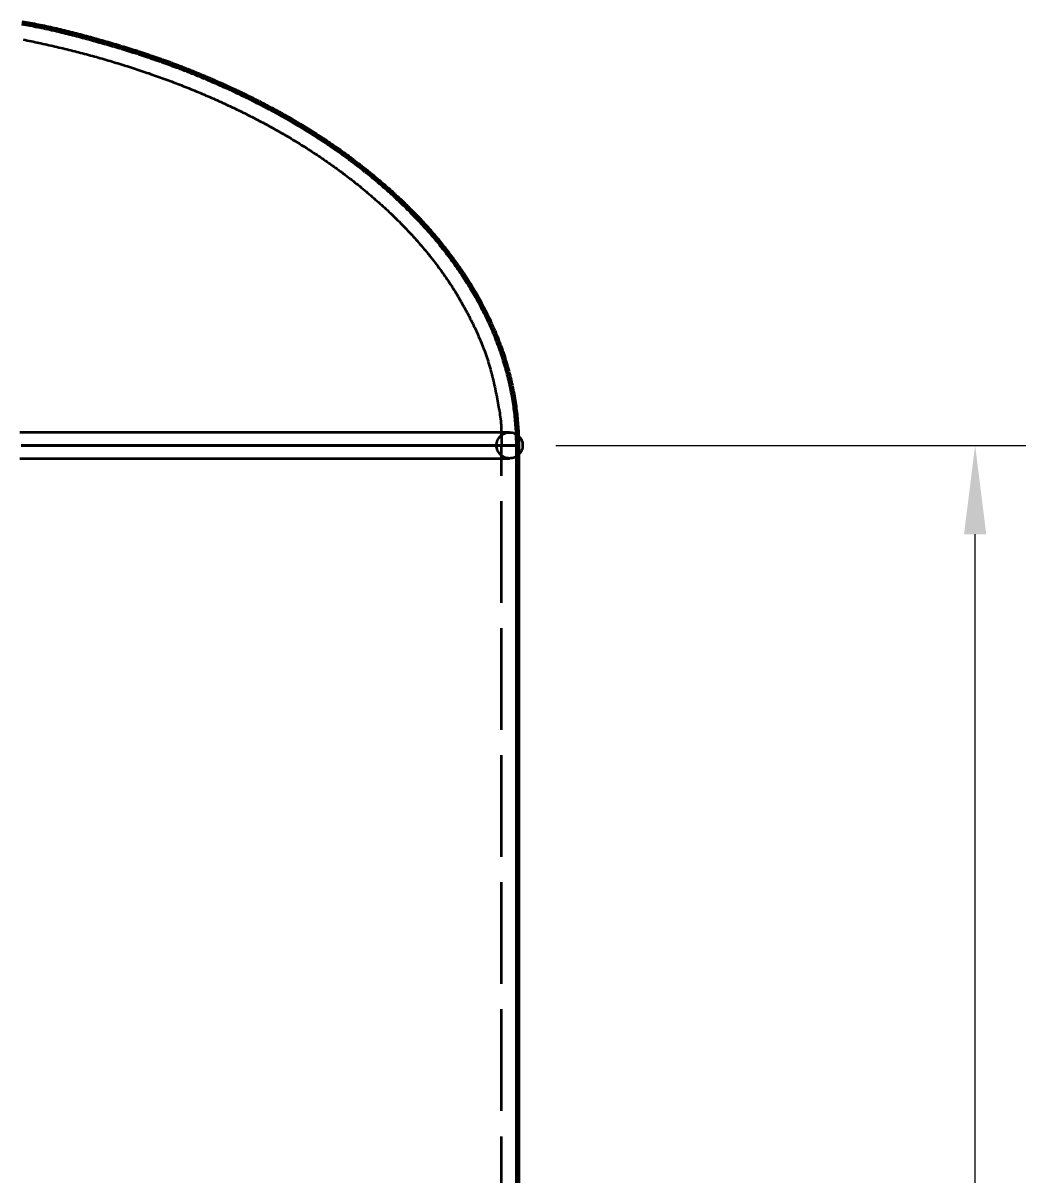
# Model space of a CAD drawing. Header units: millimetres. Extents: x 0 to 594, y 0 to 420.
# Drawn here: x 130.61 to 170.08, y 253.45 to 298.79 of the extents above; entities that cross this region are included whole.
import ezdxf

# ---------------------------------------------------------------- set-up
doc = ezdxf.new("R2010")
doc.units = ezdxf.units.MM
doc.linetypes.add('IRAM-E-TRAZOS', pattern=[5, 4, -1])
for name, color, linetype, lineweight in [('01-VISIBLE', 7, 'CONTINUOUS', 70), ('02-OCULTA', 4, 'IRAM-E-TRAZOS', 35), ('04-COTA', 3, 'CONTINUOUS', 18)]:
    doc.layers.add(name, color=color, linetype=linetype, lineweight=lineweight)
doc.styles.add('ISO3098', font='isocpeur.ttf')
doc.dimstyles.new('FLAMA-IRAM', dxfattribs={"dimtxt": 3.5, "dimasz": 3.5, "dimexe": 2, "dimexo": 1.5, "dimgap": 1, "dimtad": 1, "dimdec": 1, "dimtxsty": 'ISO3098', "dimblk": 'IRAM_FLECHA', "dimblk1": 'IRAM_FLECHA', "dimblk2": 'IRAM_FLECHA', "dimcen": 2.5, "dimclrd": 3, "dimclre": 3, "dimclrt": 3, "dimazin": 3, "dimtfac": 1, "dimtmove": 0, "dimatfit": 3, "dimlwd": 18, "dimlwe": 18})

# ---------------------------------------------------------------- blocks, each defined once
blk = doc.blocks.new('IRAM_FLECHA')
blk.add_solid([(0, 0), (-1, 0.125), (-1, -0.125)])

msp = doc.modelspace()

# ---------------------------------------------------------------- linework, layer by layer
at = {"layer": '01-VISIBLE'}
msp.add_line((150.075, 200.97), (150.075, 282.17), dxfattribs=at)
msp.add_lwpolyline([(150.075, 282.17), (150.075, 282.251), (150.074, 282.332), (150.072, 282.413), (150.07, 282.493), (150.068, 282.574), (150.064, 282.655), (150.06, 282.736), (150.056, 282.816), (150.051, 282.897), (150.045, 282.978), (150.039, 283.058), (150.032, 283.139), (150.025, 283.219), (150.017, 283.3), (150.008, 283.38), (149.999, 283.461), (149.989, 283.541), (149.979, 283.621), (149.968, 283.701), (149.956, 283.781), (149.944, 283.861), (149.931, 283.941), (149.918, 284.021), (149.904, 284.1), (149.89, 284.18), (149.875, 284.259), (149.859, 284.339), (149.843, 284.418), (149.826, 284.497), (149.809, 284.576), (149.791, 284.655), (149.773, 284.734), (149.754, 284.812), (149.735, 284.891), (149.715, 284.969), (149.694, 285.047), (149.673, 285.125), (149.652, 285.203), (149.629, 285.281), (149.607, 285.359), (149.584, 285.436), (149.56, 285.513), (149.536, 285.59), (149.511, 285.667), (149.485, 285.744), (149.46, 285.821), (149.433, 285.897), (149.406, 285.973), (149.379, 286.049), (149.351, 286.125), (149.323, 286.201), (149.294, 286.277), (149.265, 286.352), (149.235, 286.427), (149.204, 286.502), (149.174, 286.577), (149.142, 286.651), (149.11, 286.726), (149.078, 286.8), (149.046, 286.874), (149.012, 286.947), (148.979, 287.021), (148.945, 287.094), (148.91, 287.167), (148.875, 287.24), (148.84, 287.313), (148.804, 287.385), (148.767, 287.458), (148.731, 287.53), (148.693, 287.601), (148.656, 287.673), (148.618, 287.744), (148.579, 287.815), (148.54, 287.886), (148.501, 287.957), (148.461, 288.027), (148.421, 288.097), (148.381, 288.167), (148.34, 288.237), (148.298, 288.307), (148.257, 288.376), (148.214, 288.445), (148.172, 288.514), (148.129, 288.582), (148.086, 288.65), (148.042, 288.718), (147.998, 288.786), (147.954, 288.854), (147.909, 288.921), (147.864, 288.988), (147.818, 289.055), (147.772, 289.122), (147.726, 289.188), (147.68, 289.254), (147.633, 289.32), (147.586, 289.386), (147.538, 289.451), (147.49, 289.516), (147.442, 289.581), (147.393, 289.645), (147.344, 289.71), (147.295, 289.774), (147.245, 289.838), (147.196, 289.901), (147.145, 289.965), (147.095, 290.028), (147.044, 290.091), (146.993, 290.153), (146.941, 290.216), (146.89, 290.278), (146.838, 290.34), (146.785, 290.401), (146.733, 290.463), (146.68, 290.524), (146.627, 290.585), (146.573, 290.645), (146.519, 290.706), (146.465, 290.766), (146.411, 290.826), (146.356, 290.886), (146.301, 290.945), (146.246, 291.004), (146.191, 291.063), (146.135, 291.122), (146.079, 291.18), (146.023, 291.238), (145.967, 291.296), (145.91, 291.354), (145.853, 291.411), (145.796, 291.468), (145.739, 291.525), (145.681, 291.582), (145.623, 291.638), (145.565, 291.694), (145.506, 291.75), (145.448, 291.806), (145.389, 291.861), (145.33, 291.917), (145.271, 291.972), (145.211, 292.026), (145.151, 292.081), (145.091, 292.135), (145.031, 292.189), (144.971, 292.243), (144.91, 292.296), (144.849, 292.35), (144.788, 292.403), (144.727, 292.455), (144.666, 292.508), (144.604, 292.56), (144.542, 292.612), (144.48, 292.664), (144.418, 292.716), (144.356, 292.767), (144.293, 292.818), (144.23, 292.869), (144.167, 292.92), (144.104, 292.97), (144.04, 293.02), (143.977, 293.07), (143.913, 293.12), (143.849, 293.17), (143.785, 293.219), (143.721, 293.268), (143.656, 293.317), (143.592, 293.365), (143.527, 293.414), (143.462, 293.462), (143.397, 293.51), (143.332, 293.557), (143.266, 293.605), (143.2, 293.652), (143.135, 293.699), (143.069, 293.746), (143.003, 293.792), (142.936, 293.838), (142.87, 293.885), (142.803, 293.93), (142.737, 293.976), (142.67, 294.021), (142.603, 294.067), (142.535, 294.112), (142.468, 294.156), (142.401, 294.201), (142.333, 294.245), (142.265, 294.289), (142.197, 294.333), (142.129, 294.377), (142.061, 294.42), (141.993, 294.463), (141.924, 294.506), (141.856, 294.549), (141.787, 294.592), (141.718, 294.634), (141.649, 294.676), (141.58, 294.718), (141.511, 294.76), (141.441, 294.801), (141.372, 294.843), (141.302, 294.884), (141.232, 294.925), (141.163, 294.965), (141.093, 295.006), (141.022, 295.046), (140.952, 295.086), (140.882, 295.126), (140.811, 295.166), (140.741, 295.205), (140.67, 295.244), (140.599, 295.283), (140.528, 295.322), (140.457, 295.361), (140.386, 295.399), (140.315, 295.437), (140.244, 295.475), (140.172, 295.513), (140.1, 295.551), (140.029, 295.588), (139.957, 295.625), (139.885, 295.662), (139.813, 295.699), (139.741, 295.735), (139.669, 295.772), (139.596, 295.808), (139.524, 295.844), (139.451, 295.88), (139.379, 295.915), (139.306, 295.951), (139.233, 295.986), (139.16, 296.021), (139.087, 296.055), (139.014, 296.09), (138.941, 296.124), (138.868, 296.159), (138.795, 296.193), (138.721, 296.226), (138.648, 296.26), (138.574, 296.293), (138.5, 296.327), (138.427, 296.36), (138.353, 296.393), (138.279, 296.425), (138.205, 296.458), (138.131, 296.49), (138.056, 296.522), (137.982, 296.554), (137.908, 296.586), (137.833, 296.618), (137.759, 296.649), (137.684, 296.68), (137.61, 296.711), (137.535, 296.742), (137.46, 296.773), (137.385, 296.803), (137.31, 296.834), (137.235, 296.864), (137.16, 296.894), (137.085, 296.924), (137.01, 296.953), (136.935, 296.983), (136.859, 297.012), (136.784, 297.041), (136.708, 297.07), (136.633, 297.098), (136.557, 297.127), (136.481, 297.155), (136.405, 297.183), (136.329, 297.211), (136.253, 297.239), (136.177, 297.266), (136.101, 297.294), (136.025, 297.321), (135.949, 297.348), (135.873, 297.374), (135.796, 297.401), (135.72, 297.427), (135.643, 297.453), (135.567, 297.479), (135.49, 297.505), (135.414, 297.531), (135.337, 297.556), (135.26, 297.581), (135.183, 297.606), (135.106, 297.631), (135.029, 297.656), (134.952, 297.68), (134.875, 297.705), (134.798, 297.729), (134.721, 297.753), (134.643, 297.776), (134.566, 297.8), (134.489, 297.824), (134.411, 297.847), (134.334, 297.87), (134.256, 297.893), (134.179, 297.916), (134.101, 297.939), (134.024, 297.962), (133.946, 297.984), (133.868, 298.007), (133.791, 298.029), (133.713, 298.051), (133.635, 298.073), (133.557, 298.095), (133.479, 298.117), (133.401, 298.138), (133.323, 298.16), (133.246, 298.181), (133.168, 298.203), (133.09, 298.224), (133.012, 298.245), (132.933, 298.266), (132.855, 298.287), (132.777, 298.308), (132.699, 298.328), (132.621, 298.349), (132.542, 298.369), (132.464, 298.389), (132.386, 298.409), (132.307, 298.428), (132.229, 298.448), (132.15, 298.467), (132.072, 298.486), (131.993, 298.504), (131.914, 298.522), (131.835, 298.541), (131.757, 298.558), (131.678, 298.576), (131.599, 298.593), (131.52, 298.61), (131.44, 298.627), (131.361, 298.643), (131.282, 298.66), (131.203, 298.676), (131.124, 298.691), (131.044, 298.707), (130.965, 298.722), (130.885, 298.737), (130.806, 298.752), (130.726, 298.766), (130.647, 298.78), (130.567, 298.795)], dxfattribs=at)
at = {"layer": '02-OCULTA'}
msp.add_line((149.435, 200.97), (149.435, 282.17), dxfattribs=at)
for points in [[(130.608, 298.142), (130.687, 298.127), (130.765, 298.111), (130.844, 298.095), (130.923, 298.079), (131.001, 298.063), (131.08, 298.046), (131.158, 298.03), (131.236, 298.013), (131.315, 297.996), (131.393, 297.979), (131.471, 297.962), (131.55, 297.945), (131.628, 297.927), (131.706, 297.909), (131.784, 297.892), (131.862, 297.874), (131.94, 297.855), (132.019, 297.837), (132.097, 297.819), (132.175, 297.8), (132.252, 297.781), (132.33, 297.762), (132.408, 297.743), (132.486, 297.724), (132.564, 297.704), (132.642, 297.685), (132.719, 297.665), (132.797, 297.645), (132.874, 297.625), (132.952, 297.605), (133.03, 297.584), (133.107, 297.564), (133.184, 297.543), (133.262, 297.522), (133.339, 297.501), (133.417, 297.479), (133.494, 297.458), (133.571, 297.436), (133.648, 297.415), (133.725, 297.393), (133.802, 297.371), (133.879, 297.348), (133.956, 297.326), (134.033, 297.303), (134.11, 297.28), (134.187, 297.257), (134.264, 297.234), (134.34, 297.211), (134.417, 297.188), (134.494, 297.164), (134.57, 297.14), (134.647, 297.116), (134.723, 297.092), (134.799, 297.068), (134.876, 297.043), (134.952, 297.018), (135.028, 296.994), (135.104, 296.969), (135.181, 296.943), (135.257, 296.918), (135.333, 296.892), (135.409, 296.867), (135.484, 296.841), (135.56, 296.815), (135.636, 296.788), (135.712, 296.762), (135.787, 296.735), (135.863, 296.709), (135.938, 296.682), (136.014, 296.654), (136.089, 296.627), (136.164, 296.6), (136.24, 296.572), (136.315, 296.544), (136.39, 296.516), (136.465, 296.488), (136.54, 296.459), (136.615, 296.431), (136.69, 296.402), (136.764, 296.373), (136.839, 296.344), (136.914, 296.315), (136.988, 296.285), (137.063, 296.255), (137.137, 296.226), (137.211, 296.195), (137.286, 296.165), (137.36, 296.135), (137.434, 296.104), (137.508, 296.073), (137.582, 296.042), (137.656, 296.011), (137.73, 295.98), (137.803, 295.948), (137.877, 295.916), (137.95, 295.885), (138.024, 295.852), (138.097, 295.82), (138.171, 295.788), (138.244, 295.755), (138.317, 295.722), (138.39, 295.689), (138.463, 295.656), (138.536, 295.622), (138.608, 295.588), (138.681, 295.555), (138.754, 295.521), (138.826, 295.486), (138.899, 295.452), (138.971, 295.417), (139.043, 295.382), (139.115, 295.347), (139.187, 295.312), (139.259, 295.277), (139.331, 295.241), (139.403, 295.205), (139.474, 295.169), (139.546, 295.133), (139.617, 295.096), (139.688, 295.06), (139.76, 295.023), (139.831, 294.986), (139.902, 294.949), (139.973, 294.911), (140.043, 294.874), (140.114, 294.836), (140.185, 294.798), (140.255, 294.759), (140.325, 294.721), (140.396, 294.682), (140.466, 294.643), (140.536, 294.604), (140.606, 294.565), (140.675, 294.525), (140.745, 294.486), (140.814, 294.446), (140.884, 294.405), (140.953, 294.365), (141.022, 294.324), (141.091, 294.284), (141.16, 294.243), (141.229, 294.201), (141.298, 294.16), (141.366, 294.118), (141.434, 294.076), (141.503, 294.034), (141.571, 293.992), (141.639, 293.949), (141.707, 293.907), (141.774, 293.864), (141.842, 293.821), (141.909, 293.777), (141.976, 293.734), (142.044, 293.69), (142.11, 293.646), (142.177, 293.601), (142.244, 293.557), (142.311, 293.512), (142.377, 293.467), (142.443, 293.422), (142.509, 293.376), (142.575, 293.331), (142.641, 293.285), (142.706, 293.239), (142.772, 293.193), (142.837, 293.146), (142.902, 293.099), (142.967, 293.052), (143.032, 293.005), (143.096, 292.957), (143.161, 292.91), (143.225, 292.862), (143.289, 292.814), (143.353, 292.765), (143.417, 292.716), (143.48, 292.668), (143.544, 292.618), (143.607, 292.569), (143.67, 292.52), (143.733, 292.47), (143.795, 292.42), (143.858, 292.369), (143.92, 292.319), (143.982, 292.268), (144.044, 292.217), (144.106, 292.166), (144.167, 292.114), (144.228, 292.062), (144.289, 292.01), (144.35, 291.958), (144.411, 291.906), (144.471, 291.853), (144.531, 291.8), (144.591, 291.747), (144.651, 291.693), (144.71, 291.64), (144.77, 291.586), (144.829, 291.532), (144.888, 291.477), (144.946, 291.422), (145.005, 291.367), (145.063, 291.312), (145.121, 291.257), (145.178, 291.201), (145.236, 291.145), (145.293, 291.089), (145.35, 291.032), (145.407, 290.976), (145.463, 290.919), (145.519, 290.862), (145.575, 290.804), (145.631, 290.746), (145.686, 290.688), (145.741, 290.63), (145.796, 290.572), (145.851, 290.513), (145.905, 290.454), (145.959, 290.395), (146.013, 290.335), (146.066, 290.275), (146.119, 290.215), (146.172, 290.155), (146.225, 290.095), (146.277, 290.034), (146.329, 289.973), (146.381, 289.912), (146.432, 289.85), (146.483, 289.788), (146.534, 289.726), (146.584, 289.664), (146.635, 289.601), (146.684, 289.539), (146.734, 289.476), (146.783, 289.412), (146.832, 289.349), (146.881, 289.285), (146.929, 289.221), (146.977, 289.157), (147.024, 289.092), (147.071, 289.027), (147.118, 288.962), (147.165, 288.897), (147.211, 288.831), (147.256, 288.765), (147.302, 288.699), (147.347, 288.633), (147.391, 288.566), (147.436, 288.499), (147.479, 288.432), (147.523, 288.365), (147.566, 288.297), (147.608, 288.229), (147.651, 288.161), (147.692, 288.093), (147.734, 288.024), (147.775, 287.955), (147.815, 287.886), (147.855, 287.816), (147.895, 287.747), (147.934, 287.677), (147.973, 287.607), (148.011, 287.536), (148.049, 287.466), (148.087, 287.395), (148.124, 287.324), (148.161, 287.253), (148.197, 287.181), (148.233, 287.11), (148.269, 287.038), (148.304, 286.966), (148.339, 286.893), (148.373, 286.821), (148.407, 286.748), (148.441, 286.675), (148.474, 286.602), (148.506, 286.529), (148.538, 286.456), (148.57, 286.382), (148.601, 286.308), (148.632, 286.234), (148.662, 286.16), (148.692, 286.085), (148.721, 286.011), (148.749, 285.936), (148.777, 285.861), (148.804, 285.785), (148.831, 285.709), (148.857, 285.634), (148.882, 285.557), (148.906, 285.481), (148.93, 285.405), (148.953, 285.328), (148.976, 285.251), (148.998, 285.174), (149.019, 285.096), (149.039, 285.019), (149.059, 284.941), (149.079, 284.864), (149.098, 284.786), (149.116, 284.708), (149.134, 284.629), (149.152, 284.551), (149.169, 284.473), (149.186, 284.395), (149.202, 284.316), (149.218, 284.238), (149.234, 284.159), (149.25, 284.08), (149.265, 284.002), (149.28, 283.923), (149.295, 283.844), (149.31, 283.765), (149.324, 283.686), (149.338, 283.607), (149.352, 283.529), (149.365, 283.449), (149.377, 283.37), (149.387, 283.291), (149.397, 283.211), (149.405, 283.131), (149.411, 283.051), (149.417, 282.971), (149.421, 282.891), (149.425, 282.811), (149.428, 282.731), (149.43, 282.651), (149.432, 282.571), (149.433, 282.491), (149.434, 282.41), (149.435, 282.33), (149.435, 282.25), (149.435, 282.17)], [(149.755, 282.682), (149.618, 282.682), (149.482, 282.682), (149.345, 282.682), (149.208, 282.682), (149.072, 282.682), (148.935, 282.682), (148.798, 282.682), (148.662, 282.682), (148.525, 282.682), (148.389, 282.682), (148.252, 282.682), (148.115, 282.682), (147.979, 282.682), (147.842, 282.682), (147.705, 282.682), (147.569, 282.682), (147.432, 282.682), (147.295, 282.682), (147.159, 282.682), (147.022, 282.682), (146.885, 282.682), (146.749, 282.682), (146.612, 282.682), (146.475, 282.682), (146.339, 282.682), (146.202, 282.682), (146.065, 282.682), (145.929, 282.682), (145.792, 282.682), (145.656, 282.682), (145.519, 282.682), (145.382, 282.682), (145.246, 282.682), (145.109, 282.682), (144.972, 282.682), (144.836, 282.682), (144.699, 282.682), (144.562, 282.682), (144.426, 282.682), (144.289, 282.682), (144.152, 282.682), (144.016, 282.682), (143.879, 282.682), (143.742, 282.682), (143.606, 282.682), (143.469, 282.682), (143.332, 282.682), (143.196, 282.682), (143.059, 282.682), (142.923, 282.682), (142.786, 282.682), (142.649, 282.682), (142.513, 282.682), (142.376, 282.682), (142.239, 282.682), (142.103, 282.682), (141.966, 282.682), (141.829, 282.682), (141.693, 282.682), (141.556, 282.682), (141.419, 282.682), (141.283, 282.682), (141.146, 282.682), (141.009, 282.682), (140.873, 282.682), (140.736, 282.682), (140.599, 282.682), (140.463, 282.682), (140.326, 282.682), (140.19, 282.682), (140.053, 282.682), (139.916, 282.682), (139.78, 282.682), (139.643, 282.682), (139.506, 282.682), (139.37, 282.682), (139.233, 282.682), (139.096, 282.682), (138.96, 282.682), (138.823, 282.682), (138.686, 282.682), (138.55, 282.682), (138.413, 282.682), (138.276, 282.682), (138.14, 282.682), (138.003, 282.682), (137.866, 282.682), (137.73, 282.682), (137.593, 282.682), (137.457, 282.682), (137.32, 282.682), (137.183, 282.682), (137.047, 282.682), (136.91, 282.682), (136.773, 282.682), (136.637, 282.682), (136.5, 282.682), (136.363, 282.682), (136.227, 282.682), (136.09, 282.682), (135.953, 282.682), (135.817, 282.682), (135.68, 282.682), (135.543, 282.682), (135.407, 282.682), (135.27, 282.682), (135.133, 282.682), (134.997, 282.682), (134.86, 282.682), (134.724, 282.682), (134.587, 282.682), (134.45, 282.682), (134.314, 282.682), (134.177, 282.682), (134.04, 282.682), (133.904, 282.682), (133.767, 282.682), (133.63, 282.682), (133.494, 282.682), (133.357, 282.682), (133.22, 282.682), (133.084, 282.682), (132.947, 282.682), (132.81, 282.682), (132.674, 282.682), (132.537, 282.682), (132.4, 282.682), (132.264, 282.682), (132.127, 282.682), (131.99, 282.682), (131.854, 282.682), (131.717, 282.682), (131.581, 282.682), (131.444, 282.682), (131.307, 282.682), (131.171, 282.682), (131.034, 282.682), (130.897, 282.682), (130.761, 282.682), (130.624, 282.682), (130.487, 282.682)], [(149.755, 282.682), (149.619, 282.682), (149.482, 282.682), (149.345, 282.682), (149.209, 282.682), (149.072, 282.682), (148.935, 282.682), (148.799, 282.682), (148.662, 282.682), (148.525, 282.682), (148.389, 282.682), (148.252, 282.682), (148.115, 282.682), (147.979, 282.682), (147.842, 282.682), (147.706, 282.682), (147.569, 282.682), (147.432, 282.682), (147.296, 282.682), (147.159, 282.682), (147.022, 282.682), (146.886, 282.682), (146.749, 282.682), (146.612, 282.682), (146.476, 282.682), (146.339, 282.682), (146.202, 282.682), (146.066, 282.682), (145.929, 282.682), (145.792, 282.682), (145.656, 282.682), (145.519, 282.682), (145.382, 282.682), (145.246, 282.682), (145.109, 282.682), (144.973, 282.682), (144.836, 282.682), (144.699, 282.682), (144.563, 282.682), (144.426, 282.682), (144.289, 282.682), (144.153, 282.682), (144.016, 282.682), (143.879, 282.682), (143.743, 282.682), (143.606, 282.682), (143.469, 282.682), (143.333, 282.682), (143.196, 282.682), (143.059, 282.682), (142.923, 282.682), (142.786, 282.682), (142.649, 282.682), (142.513, 282.682), (142.376, 282.682), (142.24, 282.682), (142.103, 282.682), (141.966, 282.682), (141.83, 282.682), (141.693, 282.682), (141.556, 282.682), (141.42, 282.682), (141.283, 282.682), (141.146, 282.682), (141.01, 282.682), (140.873, 282.682), (140.736, 282.682), (140.6, 282.682), (140.463, 282.682), (140.326, 282.682), (140.19, 282.682), (140.053, 282.682), (139.916, 282.682), (139.78, 282.682), (139.643, 282.682), (139.506, 282.682), (139.37, 282.682), (139.233, 282.682), (139.097, 282.682), (138.96, 282.682), (138.823, 282.682), (138.687, 282.682), (138.55, 282.682), (138.413, 282.682), (138.277, 282.682), (138.14, 282.682), (138.003, 282.682), (137.867, 282.682), (137.73, 282.682), (137.593, 282.682), (137.457, 282.682), (137.32, 282.682), (137.183, 282.682), (137.047, 282.682), (136.91, 282.682), (136.773, 282.682), (136.637, 282.682), (136.5, 282.682), (136.363, 282.682), (136.227, 282.682), (136.09, 282.682), (135.953, 282.682), (135.817, 282.682), (135.68, 282.682), (135.544, 282.682), (135.407, 282.682), (135.27, 282.682), (135.134, 282.682), (134.997, 282.682), (134.86, 282.682), (134.724, 282.682), (134.587, 282.682), (134.45, 282.682), (134.314, 282.682), (134.177, 282.682), (134.04, 282.682), (133.904, 282.682), (133.767, 282.682), (133.63, 282.682), (133.494, 282.682), (133.357, 282.682), (133.22, 282.682), (133.084, 282.682), (132.947, 282.682), (132.81, 282.682), (132.674, 282.682), (132.537, 282.682), (132.4, 282.682), (132.264, 282.682), (132.127, 282.682), (131.99, 282.682), (131.854, 282.682), (131.717, 282.682), (131.581, 282.682), (131.444, 282.682), (131.307, 282.682), (131.171, 282.682), (131.034, 282.682), (130.897, 282.682), (130.761, 282.682), (130.624, 282.682), (130.487, 282.682)], [(149.435, 282.17), (149.3, 282.17), (149.165, 282.17), (149.03, 282.17), (148.895, 282.17), (148.76, 282.17), (148.625, 282.17), (148.49, 282.17), (148.355, 282.17), (148.22, 282.17), (148.085, 282.17), (147.949, 282.17), (147.814, 282.17), (147.679, 282.17), (147.544, 282.17), (147.409, 282.17), (147.274, 282.17), (147.139, 282.17), (147.004, 282.17), (146.869, 282.17), (146.734, 282.17), (146.599, 282.17), (146.464, 282.17), (146.329, 282.17), (146.194, 282.17), (146.059, 282.17), (145.924, 282.17), (145.789, 282.17), (145.654, 282.17), (145.519, 282.17), (145.384, 282.17), (145.248, 282.17), (145.113, 282.17), (144.978, 282.17), (144.843, 282.17), (144.708, 282.17), (144.573, 282.17), (144.438, 282.17), (144.303, 282.17), (144.168, 282.17), (144.033, 282.17), (143.898, 282.17), (143.763, 282.17), (143.628, 282.17), (143.493, 282.17), (143.358, 282.17), (143.223, 282.17), (143.088, 282.17), (142.953, 282.17), (142.818, 282.17), (142.683, 282.17), (142.547, 282.17), (142.412, 282.17), (142.277, 282.17), (142.142, 282.17), (142.007, 282.17), (141.872, 282.17), (141.737, 282.17), (141.602, 282.17), (141.467, 282.17), (141.332, 282.17), (141.197, 282.17), (141.062, 282.17), (140.927, 282.17), (140.792, 282.17), (140.657, 282.17), (140.522, 282.17), (140.387, 282.17), (140.252, 282.17), (140.117, 282.17), (139.982, 282.17), (139.846, 282.17), (139.711, 282.17), (139.576, 282.17), (139.441, 282.17), (139.306, 282.17), (139.171, 282.17), (139.036, 282.17), (138.901, 282.17), (138.766, 282.17), (138.631, 282.17), (138.496, 282.17), (138.361, 282.17), (138.226, 282.17), (138.091, 282.17), (137.956, 282.17), (137.821, 282.17), (137.686, 282.17), (137.551, 282.17), (137.416, 282.17), (137.281, 282.17), (137.145, 282.17), (137.01, 282.17), (136.875, 282.17), (136.74, 282.17), (136.605, 282.17), (136.47, 282.17), (136.335, 282.17), (136.2, 282.17), (136.065, 282.17), (135.93, 282.17), (135.795, 282.17), (135.66, 282.17), (135.525, 282.17), (135.39, 282.17), (135.255, 282.17), (135.12, 282.17), (134.985, 282.17), (134.85, 282.17), (134.715, 282.17), (134.579, 282.17), (134.444, 282.17), (134.309, 282.17), (134.174, 282.17), (134.039, 282.17), (133.904, 282.17), (133.769, 282.17), (133.634, 282.17), (133.499, 282.17), (133.364, 282.17), (133.229, 282.17), (133.094, 282.17), (132.959, 282.17), (132.824, 282.17), (132.689, 282.17), (132.554, 282.17), (132.419, 282.17), (132.284, 282.17), (132.149, 282.17), (132.014, 282.17), (131.879, 282.17), (131.743, 282.17), (131.608, 282.17), (131.473, 282.17), (131.338, 282.17), (131.203, 282.17), (131.068, 282.17), (130.933, 282.17), (130.798, 282.17), (130.663, 282.17), (130.528, 282.17)], [(130.528, 282.17), (130.663, 282.17), (130.798, 282.17), (130.933, 282.17), (131.068, 282.17), (131.203, 282.17), (131.338, 282.17), (131.473, 282.17), (131.608, 282.17), (131.743, 282.17), (131.879, 282.17), (132.014, 282.17), (132.149, 282.17), (132.284, 282.17), (132.419, 282.17), (132.554, 282.17), (132.689, 282.17), (132.824, 282.17), (132.959, 282.17), (133.094, 282.17), (133.229, 282.17), (133.364, 282.17), (133.499, 282.17), (133.634, 282.17), (133.769, 282.17), (133.904, 282.17), (134.039, 282.17), (134.174, 282.17), (134.309, 282.17), (134.444, 282.17), (134.579, 282.17), (134.715, 282.17), (134.85, 282.17), (134.985, 282.17), (135.12, 282.17), (135.255, 282.17), (135.39, 282.17), (135.525, 282.17), (135.66, 282.17), (135.795, 282.17), (135.93, 282.17), (136.065, 282.17), (136.2, 282.17), (136.335, 282.17), (136.47, 282.17), (136.605, 282.17), (136.74, 282.17), (136.875, 282.17), (137.01, 282.17), (137.145, 282.17), (137.281, 282.17), (137.416, 282.17), (137.551, 282.17), (137.686, 282.17), (137.821, 282.17), (137.956, 282.17), (138.091, 282.17), (138.226, 282.17), (138.361, 282.17), (138.496, 282.17), (138.631, 282.17), (138.766, 282.17), (138.901, 282.17), (139.036, 282.17), (139.171, 282.17), (139.306, 282.17), (139.441, 282.17), (139.576, 282.17), (139.711, 282.17), (139.846, 282.17), (139.982, 282.17), (140.117, 282.17), (140.252, 282.17), (140.387, 282.17), (140.522, 282.17), (140.657, 282.17), (140.792, 282.17), (140.927, 282.17), (141.062, 282.17), (141.197, 282.17), (141.332, 282.17), (141.467, 282.17), (141.602, 282.17), (141.737, 282.17), (141.872, 282.17), (142.007, 282.17), (142.142, 282.17), (142.277, 282.17), (142.412, 282.17), (142.547, 282.17), (142.683, 282.17), (142.818, 282.17), (142.953, 282.17), (143.088, 282.17), (143.223, 282.17), (143.358, 282.17), (143.493, 282.17), (143.628, 282.17), (143.763, 282.17), (143.898, 282.17), (144.033, 282.17), (144.168, 282.17), (144.303, 282.17), (144.438, 282.17), (144.573, 282.17), (144.708, 282.17), (144.843, 282.17), (144.978, 282.17), (145.113, 282.17), (145.248, 282.17), (145.384, 282.17), (145.519, 282.17), (145.654, 282.17), (145.789, 282.17), (145.924, 282.17), (146.059, 282.17), (146.194, 282.17), (146.329, 282.17), (146.464, 282.17), (146.599, 282.17), (146.734, 282.17), (146.869, 282.17), (147.004, 282.17), (147.139, 282.17), (147.274, 282.17), (147.409, 282.17), (147.544, 282.17), (147.679, 282.17), (147.814, 282.17), (147.949, 282.17), (148.085, 282.17), (148.22, 282.17), (148.355, 282.17), (148.49, 282.17), (148.625, 282.17), (148.76, 282.17), (148.895, 282.17), (149.03, 282.17), (149.165, 282.17), (149.3, 282.17), (149.435, 282.17)], [(149.435, 282.17), (149.3, 282.17), (149.165, 282.17), (149.03, 282.17), (148.895, 282.17), (148.76, 282.17), (148.625, 282.17), (148.49, 282.17), (148.355, 282.17), (148.22, 282.17), (148.085, 282.17), (147.949, 282.17), (147.814, 282.17), (147.679, 282.17), (147.544, 282.17), (147.409, 282.17), (147.274, 282.17), (147.139, 282.17), (147.004, 282.17), (146.869, 282.17), (146.734, 282.17), (146.599, 282.17), (146.464, 282.17), (146.329, 282.17), (146.194, 282.17), (146.059, 282.17), (145.924, 282.17), (145.789, 282.17), (145.654, 282.17), (145.519, 282.17), (145.384, 282.17), (145.248, 282.17), (145.113, 282.17), (144.978, 282.17), (144.843, 282.17), (144.708, 282.17), (144.573, 282.17), (144.438, 282.17), (144.303, 282.17), (144.168, 282.17), (144.033, 282.17), (143.898, 282.17), (143.763, 282.17), (143.628, 282.17), (143.493, 282.17), (143.358, 282.17), (143.223, 282.17), (143.088, 282.17), (142.953, 282.17), (142.818, 282.17), (142.683, 282.17), (142.547, 282.17), (142.412, 282.17), (142.277, 282.17), (142.142, 282.17), (142.007, 282.17), (141.872, 282.17), (141.737, 282.17), (141.602, 282.17), (141.467, 282.17), (141.332, 282.17), (141.197, 282.17), (141.062, 282.17), (140.927, 282.17), (140.792, 282.17), (140.657, 282.17), (140.522, 282.17), (140.387, 282.17), (140.252, 282.17), (140.117, 282.17), (139.982, 282.17), (139.846, 282.17), (139.711, 282.17), (139.576, 282.17), (139.441, 282.17), (139.306, 282.17), (139.171, 282.17), (139.036, 282.17), (138.901, 282.17), (138.766, 282.17), (138.631, 282.17), (138.496, 282.17), (138.361, 282.17), (138.226, 282.17), (138.091, 282.17), (137.956, 282.17), (137.821, 282.17), (137.686, 282.17), (137.551, 282.17), (137.416, 282.17), (137.281, 282.17), (137.145, 282.17), (137.01, 282.17), (136.875, 282.17), (136.74, 282.17), (136.605, 282.17), (136.47, 282.17), (136.335, 282.17), (136.2, 282.17), (136.065, 282.17), (135.93, 282.17), (135.795, 282.17), (135.66, 282.17), (135.525, 282.17), (135.39, 282.17), (135.255, 282.17), (135.12, 282.17), (134.985, 282.17), (134.85, 282.17), (134.715, 282.17), (134.579, 282.17), (134.444, 282.17), (134.309, 282.17), (134.174, 282.17), (134.039, 282.17), (133.904, 282.17), (133.769, 282.17), (133.634, 282.17), (133.499, 282.17), (133.364, 282.17), (133.229, 282.17), (133.094, 282.17), (132.959, 282.17), (132.824, 282.17), (132.689, 282.17), (132.554, 282.17), (132.419, 282.17), (132.284, 282.17), (132.149, 282.17), (132.014, 282.17), (131.879, 282.17), (131.743, 282.17), (131.608, 282.17), (131.473, 282.17), (131.338, 282.17), (131.203, 282.17), (131.068, 282.17), (130.933, 282.17), (130.798, 282.17), (130.663, 282.17), (130.528, 282.17)], [(130.528, 282.17), (130.663, 282.17), (130.798, 282.17), (130.933, 282.17), (131.068, 282.17), (131.203, 282.17), (131.338, 282.17), (131.473, 282.17), (131.608, 282.17), (131.743, 282.17), (131.879, 282.17), (132.014, 282.17), (132.149, 282.17), (132.284, 282.17), (132.419, 282.17), (132.554, 282.17), (132.689, 282.17), (132.824, 282.17), (132.959, 282.17), (133.094, 282.17), (133.229, 282.17), (133.364, 282.17), (133.499, 282.17), (133.634, 282.17), (133.769, 282.17), (133.904, 282.17), (134.039, 282.17), (134.174, 282.17), (134.309, 282.17), (134.444, 282.17), (134.579, 282.17), (134.715, 282.17), (134.85, 282.17), (134.985, 282.17), (135.12, 282.17), (135.255, 282.17), (135.39, 282.17), (135.525, 282.17), (135.66, 282.17), (135.795, 282.17), (135.93, 282.17), (136.065, 282.17), (136.2, 282.17), (136.335, 282.17), (136.47, 282.17), (136.605, 282.17), (136.74, 282.17), (136.875, 282.17), (137.01, 282.17), (137.145, 282.17), (137.281, 282.17), (137.416, 282.17), (137.551, 282.17), (137.686, 282.17), (137.821, 282.17), (137.956, 282.17), (138.091, 282.17), (138.226, 282.17), (138.361, 282.17), (138.496, 282.17), (138.631, 282.17), (138.766, 282.17), (138.901, 282.17), (139.036, 282.17), (139.171, 282.17), (139.306, 282.17), (139.441, 282.17), (139.576, 282.17), (139.711, 282.17), (139.846, 282.17), (139.982, 282.17), (140.117, 282.17), (140.252, 282.17), (140.387, 282.17), (140.522, 282.17), (140.657, 282.17), (140.792, 282.17), (140.927, 282.17), (141.062, 282.17), (141.197, 282.17), (141.332, 282.17), (141.467, 282.17), (141.602, 282.17), (141.737, 282.17), (141.872, 282.17), (142.007, 282.17), (142.142, 282.17), (142.277, 282.17), (142.412, 282.17), (142.547, 282.17), (142.683, 282.17), (142.818, 282.17), (142.953, 282.17), (143.088, 282.17), (143.223, 282.17), (143.358, 282.17), (143.493, 282.17), (143.628, 282.17), (143.763, 282.17), (143.898, 282.17), (144.033, 282.17), (144.168, 282.17), (144.303, 282.17), (144.438, 282.17), (144.573, 282.17), (144.708, 282.17), (144.843, 282.17), (144.978, 282.17), (145.113, 282.17), (145.248, 282.17), (145.384, 282.17), (145.519, 282.17), (145.654, 282.17), (145.789, 282.17), (145.924, 282.17), (146.059, 282.17), (146.194, 282.17), (146.329, 282.17), (146.464, 282.17), (146.599, 282.17), (146.734, 282.17), (146.869, 282.17), (147.004, 282.17), (147.139, 282.17), (147.274, 282.17), (147.409, 282.17), (147.544, 282.17), (147.679, 282.17), (147.814, 282.17), (147.949, 282.17), (148.085, 282.17), (148.22, 282.17), (148.355, 282.17), (148.49, 282.17), (148.625, 282.17), (148.76, 282.17), (148.895, 282.17), (149.03, 282.17), (149.165, 282.17), (149.3, 282.17), (149.435, 282.17)], [(150.075, 282.17), (149.937, 282.17), (149.798, 282.17), (149.66, 282.17), (149.522, 282.17), (149.384, 282.17), (149.245, 282.17), (149.107, 282.17), (148.969, 282.17), (148.831, 282.17), (148.692, 282.17), (148.554, 282.17), (148.416, 282.17), (148.278, 282.17), (148.139, 282.17), (148.001, 282.17), (147.863, 282.17), (147.725, 282.17), (147.587, 282.17), (147.448, 282.17), (147.31, 282.17), (147.172, 282.17), (147.034, 282.17), (146.895, 282.17), (146.757, 282.17), (146.619, 282.17), (146.481, 282.17), (146.342, 282.17), (146.204, 282.17), (146.066, 282.17), (145.928, 282.17), (145.789, 282.17), (145.651, 282.17), (145.513, 282.17), (145.375, 282.17), (145.236, 282.17), (145.098, 282.17), (144.96, 282.17), (144.822, 282.17), (144.683, 282.17), (144.545, 282.17), (144.407, 282.17), (144.269, 282.17), (144.13, 282.17), (143.992, 282.17), (143.854, 282.17), (143.716, 282.17), (143.577, 282.17), (143.439, 282.17), (143.301, 282.17), (143.163, 282.17), (143.024, 282.17), (142.886, 282.17), (142.748, 282.17), (142.609, 282.17), (142.471, 282.17), (142.333, 282.17), (142.195, 282.17), (142.056, 282.17), (141.918, 282.17), (141.78, 282.17), (141.642, 282.17), (141.504, 282.17), (141.365, 282.17), (141.227, 282.17), (141.089, 282.17), (140.95, 282.17), (140.812, 282.17), (140.674, 282.17), (140.536, 282.17), (140.398, 282.17), (140.259, 282.17), (140.121, 282.17), (139.983, 282.17), (139.845, 282.17), (139.706, 282.17), (139.568, 282.17), (139.43, 282.17), (139.292, 282.17), (139.153, 282.17), (139.015, 282.17), (138.877, 282.17), (138.738, 282.17), (138.6, 282.17), (138.462, 282.17), (138.324, 282.17), (138.185, 282.17), (138.047, 282.17), (137.909, 282.17), (137.771, 282.17), (137.632, 282.17), (137.494, 282.17), (137.356, 282.17), (137.218, 282.17), (137.079, 282.17), (136.941, 282.17), (136.803, 282.17), (136.665, 282.17), (136.526, 282.17), (136.388, 282.17), (136.25, 282.17), (136.112, 282.17), (135.974, 282.17), (135.835, 282.17), (135.697, 282.17), (135.559, 282.17), (135.421, 282.17), (135.282, 282.17), (135.144, 282.17), (135.006, 282.17), (134.868, 282.17), (134.729, 282.17), (134.591, 282.17), (134.453, 282.17), (134.315, 282.17), (134.176, 282.17), (134.038, 282.17), (133.9, 282.17), (133.762, 282.17), (133.623, 282.17), (133.485, 282.17), (133.347, 282.17), (133.208, 282.17), (133.07, 282.17), (132.932, 282.17), (132.794, 282.17), (132.655, 282.17), (132.517, 282.17), (132.379, 282.17), (132.241, 282.17), (132.102, 282.17), (131.964, 282.17), (131.826, 282.17), (131.688, 282.17), (131.549, 282.17), (131.411, 282.17), (131.273, 282.17), (131.135, 282.17), (130.996, 282.17), (130.858, 282.17), (130.72, 282.17), (130.582, 282.17)], [(130.582, 282.17), (130.72, 282.17), (130.858, 282.17), (130.996, 282.17), (131.135, 282.17), (131.273, 282.17), (131.411, 282.17), (131.549, 282.17), (131.688, 282.17), (131.826, 282.17), (131.964, 282.17), (132.102, 282.17), (132.241, 282.17), (132.379, 282.17), (132.517, 282.17), (132.655, 282.17), (132.794, 282.17), (132.932, 282.17), (133.07, 282.17), (133.208, 282.17), (133.347, 282.17), (133.485, 282.17), (133.623, 282.17), (133.762, 282.17), (133.9, 282.17), (134.038, 282.17), (134.176, 282.17), (134.315, 282.17), (134.453, 282.17), (134.591, 282.17), (134.729, 282.17), (134.868, 282.17), (135.006, 282.17), (135.144, 282.17), (135.282, 282.17), (135.421, 282.17), (135.559, 282.17), (135.697, 282.17), (135.835, 282.17), (135.974, 282.17), (136.112, 282.17), (136.25, 282.17), (136.388, 282.17), (136.526, 282.17), (136.665, 282.17), (136.803, 282.17), (136.941, 282.17), (137.079, 282.17), (137.218, 282.17), (137.356, 282.17), (137.494, 282.17), (137.632, 282.17), (137.771, 282.17), (137.909, 282.17), (138.047, 282.17), (138.185, 282.17), (138.324, 282.17), (138.462, 282.17), (138.6, 282.17), (138.738, 282.17), (138.877, 282.17), (139.015, 282.17), (139.153, 282.17), (139.292, 282.17), (139.43, 282.17), (139.568, 282.17), (139.706, 282.17), (139.845, 282.17), (139.983, 282.17), (140.121, 282.17), (140.259, 282.17), (140.398, 282.17), (140.536, 282.17), (140.674, 282.17), (140.812, 282.17), (140.95, 282.17), (141.089, 282.17), (141.227, 282.17), (141.365, 282.17), (141.504, 282.17), (141.642, 282.17), (141.78, 282.17), (141.918, 282.17), (142.056, 282.17), (142.195, 282.17), (142.333, 282.17), (142.471, 282.17), (142.609, 282.17), (142.748, 282.17), (142.886, 282.17), (143.024, 282.17), (143.163, 282.17), (143.301, 282.17), (143.439, 282.17), (143.577, 282.17), (143.716, 282.17), (143.854, 282.17), (143.992, 282.17), (144.13, 282.17), (144.269, 282.17), (144.407, 282.17), (144.545, 282.17), (144.683, 282.17), (144.822, 282.17), (144.96, 282.17), (145.098, 282.17), (145.236, 282.17), (145.375, 282.17), (145.513, 282.17), (145.651, 282.17), (145.789, 282.17), (145.928, 282.17), (146.066, 282.17), (146.204, 282.17), (146.342, 282.17), (146.481, 282.17), (146.619, 282.17), (146.757, 282.17), (146.895, 282.17), (147.034, 282.17), (147.172, 282.17), (147.31, 282.17), (147.448, 282.17), (147.587, 282.17), (147.725, 282.17), (147.863, 282.17), (148.001, 282.17), (148.139, 282.17), (148.278, 282.17), (148.416, 282.17), (148.554, 282.17), (148.692, 282.17), (148.831, 282.17), (148.969, 282.17), (149.107, 282.17), (149.245, 282.17), (149.384, 282.17), (149.522, 282.17), (149.66, 282.17), (149.798, 282.17), (149.937, 282.17), (150.075, 282.17)], [(150.075, 282.17), (149.937, 282.17), (149.798, 282.17), (149.66, 282.17), (149.522, 282.17), (149.384, 282.17), (149.245, 282.17), (149.107, 282.17), (148.969, 282.17), (148.831, 282.17), (148.692, 282.17), (148.554, 282.17), (148.416, 282.17), (148.278, 282.17), (148.139, 282.17), (148.001, 282.17), (147.863, 282.17), (147.725, 282.17), (147.587, 282.17), (147.448, 282.17), (147.31, 282.17), (147.172, 282.17), (147.034, 282.17), (146.895, 282.17), (146.757, 282.17), (146.619, 282.17), (146.481, 282.17), (146.342, 282.17), (146.204, 282.17), (146.066, 282.17), (145.928, 282.17), (145.789, 282.17), (145.651, 282.17), (145.513, 282.17), (145.375, 282.17), (145.236, 282.17), (145.098, 282.17), (144.96, 282.17), (144.822, 282.17), (144.683, 282.17), (144.545, 282.17), (144.407, 282.17), (144.269, 282.17), (144.13, 282.17), (143.992, 282.17), (143.854, 282.17), (143.716, 282.17), (143.577, 282.17), (143.439, 282.17), (143.301, 282.17), (143.163, 282.17), (143.024, 282.17), (142.886, 282.17), (142.748, 282.17), (142.609, 282.17), (142.471, 282.17), (142.333, 282.17), (142.195, 282.17), (142.056, 282.17), (141.918, 282.17), (141.78, 282.17), (141.642, 282.17), (141.504, 282.17), (141.365, 282.17), (141.227, 282.17), (141.089, 282.17), (140.95, 282.17), (140.812, 282.17), (140.674, 282.17), (140.536, 282.17), (140.398, 282.17), (140.259, 282.17), (140.121, 282.17), (139.983, 282.17), (139.845, 282.17), (139.706, 282.17), (139.568, 282.17), (139.43, 282.17), (139.292, 282.17), (139.153, 282.17), (139.015, 282.17), (138.877, 282.17), (138.738, 282.17), (138.6, 282.17), (138.462, 282.17), (138.324, 282.17), (138.185, 282.17), (138.047, 282.17), (137.909, 282.17), (137.771, 282.17), (137.632, 282.17), (137.494, 282.17), (137.356, 282.17), (137.218, 282.17), (137.079, 282.17), (136.941, 282.17), (136.803, 282.17), (136.665, 282.17), (136.526, 282.17), (136.388, 282.17), (136.25, 282.17), (136.112, 282.17), (135.974, 282.17), (135.835, 282.17), (135.697, 282.17), (135.559, 282.17), (135.421, 282.17), (135.282, 282.17), (135.144, 282.17), (135.006, 282.17), (134.868, 282.17), (134.729, 282.17), (134.591, 282.17), (134.453, 282.17), (134.315, 282.17), (134.176, 282.17), (134.038, 282.17), (133.9, 282.17), (133.762, 282.17), (133.623, 282.17), (133.485, 282.17), (133.347, 282.17), (133.208, 282.17), (133.07, 282.17), (132.932, 282.17), (132.794, 282.17), (132.655, 282.17), (132.517, 282.17), (132.379, 282.17), (132.241, 282.17), (132.102, 282.17), (131.964, 282.17), (131.826, 282.17), (131.688, 282.17), (131.549, 282.17), (131.411, 282.17), (131.273, 282.17), (131.135, 282.17), (130.996, 282.17), (130.858, 282.17), (130.72, 282.17), (130.582, 282.17)], [(130.582, 282.17), (130.72, 282.17), (130.858, 282.17), (130.996, 282.17), (131.135, 282.17), (131.273, 282.17), (131.411, 282.17), (131.549, 282.17), (131.688, 282.17), (131.826, 282.17), (131.964, 282.17), (132.102, 282.17), (132.241, 282.17), (132.379, 282.17), (132.517, 282.17), (132.655, 282.17), (132.794, 282.17), (132.932, 282.17), (133.07, 282.17), (133.208, 282.17), (133.347, 282.17), (133.485, 282.17), (133.623, 282.17), (133.762, 282.17), (133.9, 282.17), (134.038, 282.17), (134.176, 282.17), (134.315, 282.17), (134.453, 282.17), (134.591, 282.17), (134.729, 282.17), (134.868, 282.17), (135.006, 282.17), (135.144, 282.17), (135.282, 282.17), (135.421, 282.17), (135.559, 282.17), (135.697, 282.17), (135.835, 282.17), (135.974, 282.17), (136.112, 282.17), (136.25, 282.17), (136.388, 282.17), (136.526, 282.17), (136.665, 282.17), (136.803, 282.17), (136.941, 282.17), (137.079, 282.17), (137.218, 282.17), (137.356, 282.17), (137.494, 282.17), (137.632, 282.17), (137.771, 282.17), (137.909, 282.17), (138.047, 282.17), (138.185, 282.17), (138.324, 282.17), (138.462, 282.17), (138.6, 282.17), (138.738, 282.17), (138.877, 282.17), (139.015, 282.17), (139.153, 282.17), (139.292, 282.17), (139.43, 282.17), (139.568, 282.17), (139.706, 282.17), (139.845, 282.17), (139.983, 282.17), (140.121, 282.17), (140.259, 282.17), (140.398, 282.17), (140.536, 282.17), (140.674, 282.17), (140.812, 282.17), (140.95, 282.17), (141.089, 282.17), (141.227, 282.17), (141.365, 282.17), (141.504, 282.17), (141.642, 282.17), (141.78, 282.17), (141.918, 282.17), (142.056, 282.17), (142.195, 282.17), (142.333, 282.17), (142.471, 282.17), (142.609, 282.17), (142.748, 282.17), (142.886, 282.17), (143.024, 282.17), (143.163, 282.17), (143.301, 282.17), (143.439, 282.17), (143.577, 282.17), (143.716, 282.17), (143.854, 282.17), (143.992, 282.17), (144.13, 282.17), (144.269, 282.17), (144.407, 282.17), (144.545, 282.17), (144.683, 282.17), (144.822, 282.17), (144.96, 282.17), (145.098, 282.17), (145.236, 282.17), (145.375, 282.17), (145.513, 282.17), (145.651, 282.17), (145.789, 282.17), (145.928, 282.17), (146.066, 282.17), (146.204, 282.17), (146.342, 282.17), (146.481, 282.17), (146.619, 282.17), (146.757, 282.17), (146.895, 282.17), (147.034, 282.17), (147.172, 282.17), (147.31, 282.17), (147.448, 282.17), (147.587, 282.17), (147.725, 282.17), (147.863, 282.17), (148.001, 282.17), (148.139, 282.17), (148.278, 282.17), (148.416, 282.17), (148.554, 282.17), (148.692, 282.17), (148.831, 282.17), (148.969, 282.17), (149.107, 282.17), (149.245, 282.17), (149.384, 282.17), (149.522, 282.17), (149.66, 282.17), (149.798, 282.17), (149.937, 282.17), (150.075, 282.17)], [(130.487, 281.658), (130.624, 281.658), (130.761, 281.658), (130.897, 281.658), (131.034, 281.658), (131.171, 281.658), (131.307, 281.658), (131.444, 281.658), (131.581, 281.658), (131.717, 281.658), (131.854, 281.658), (131.99, 281.658), (132.127, 281.658), (132.264, 281.658), (132.4, 281.658), (132.537, 281.658), (132.674, 281.658), (132.81, 281.658), (132.947, 281.658), (133.084, 281.658), (133.22, 281.658), (133.357, 281.658), (133.494, 281.658), (133.63, 281.658), (133.767, 281.658), (133.904, 281.658), (134.04, 281.658), (134.177, 281.658), (134.314, 281.658), (134.45, 281.658), (134.587, 281.658), (134.724, 281.658), (134.86, 281.658), (134.997, 281.658), (135.133, 281.658), (135.27, 281.658), (135.407, 281.658), (135.543, 281.658), (135.68, 281.658), (135.817, 281.658), (135.953, 281.658), (136.09, 281.658), (136.227, 281.658), (136.363, 281.658), (136.5, 281.658), (136.637, 281.658), (136.773, 281.658), (136.91, 281.658), (137.047, 281.658), (137.183, 281.658), (137.32, 281.658), (137.457, 281.658), (137.593, 281.658), (137.73, 281.658), (137.866, 281.658), (138.003, 281.658), (138.14, 281.658), (138.276, 281.658), (138.413, 281.658), (138.55, 281.658), (138.686, 281.658), (138.823, 281.658), (138.96, 281.658), (139.096, 281.658), (139.233, 281.658), (139.37, 281.658), (139.506, 281.658), (139.643, 281.658), (139.78, 281.658), (139.916, 281.658), (140.053, 281.658), (140.19, 281.658), (140.326, 281.658), (140.463, 281.658), (140.599, 281.658), (140.736, 281.658), (140.873, 281.658), (141.009, 281.658), (141.146, 281.658), (141.283, 281.658), (141.419, 281.658), (141.556, 281.658), (141.693, 281.658), (141.829, 281.658), (141.966, 281.658), (142.103, 281.658), (142.239, 281.658), (142.376, 281.658), (142.513, 281.658), (142.649, 281.658), (142.786, 281.658), (142.923, 281.658), (143.059, 281.658), (143.196, 281.658), (143.332, 281.658), (143.469, 281.658), (143.606, 281.658), (143.742, 281.658), (143.879, 281.658), (144.016, 281.658), (144.152, 281.658), (144.289, 281.658), (144.426, 281.658), (144.562, 281.658), (144.699, 281.658), (144.836, 281.658), (144.972, 281.658), (145.109, 281.658), (145.246, 281.658), (145.382, 281.658), (145.519, 281.658), (145.656, 281.658), (145.792, 281.658), (145.929, 281.658), (146.065, 281.658), (146.202, 281.658), (146.339, 281.658), (146.475, 281.658), (146.612, 281.658), (146.749, 281.658), (146.885, 281.658), (147.022, 281.658), (147.159, 281.658), (147.295, 281.658), (147.432, 281.658), (147.569, 281.658), (147.705, 281.658), (147.842, 281.658), (147.979, 281.658), (148.115, 281.658), (148.252, 281.658), (148.389, 281.658), (148.525, 281.658), (148.662, 281.658), (148.798, 281.658), (148.935, 281.658), (149.072, 281.658), (149.208, 281.658), (149.345, 281.658), (149.482, 281.658), (149.618, 281.658), (149.755, 281.658)], [(130.487, 281.658), (130.624, 281.658), (130.761, 281.658), (130.897, 281.658), (131.034, 281.658), (131.171, 281.658), (131.307, 281.658), (131.444, 281.658), (131.581, 281.658), (131.717, 281.658), (131.854, 281.658), (131.99, 281.658), (132.127, 281.658), (132.264, 281.658), (132.4, 281.658), (132.537, 281.658), (132.674, 281.658), (132.81, 281.658), (132.947, 281.658), (133.084, 281.658), (133.22, 281.658), (133.357, 281.658), (133.494, 281.658), (133.63, 281.658), (133.767, 281.658), (133.904, 281.658), (134.04, 281.658), (134.177, 281.658), (134.314, 281.658), (134.45, 281.658), (134.587, 281.658), (134.724, 281.658), (134.86, 281.658), (134.997, 281.658), (135.133, 281.658), (135.27, 281.658), (135.407, 281.658), (135.543, 281.658), (135.68, 281.658), (135.817, 281.658), (135.953, 281.658), (136.09, 281.658), (136.227, 281.658), (136.363, 281.658), (136.5, 281.658), (136.637, 281.658), (136.773, 281.658), (136.91, 281.658), (137.047, 281.658), (137.183, 281.658), (137.32, 281.658), (137.457, 281.658), (137.593, 281.658), (137.73, 281.658), (137.866, 281.658), (138.003, 281.658), (138.14, 281.658), (138.276, 281.658), (138.413, 281.658), (138.55, 281.658), (138.686, 281.658), (138.823, 281.658), (138.96, 281.658), (139.096, 281.658), (139.233, 281.658), (139.37, 281.658), (139.506, 281.658), (139.643, 281.658), (139.78, 281.658), (139.916, 281.658), (140.053, 281.658), (140.19, 281.658), (140.326, 281.658), (140.463, 281.658), (140.599, 281.658), (140.736, 281.658), (140.873, 281.658), (141.009, 281.658), (141.146, 281.658), (141.283, 281.658), (141.419, 281.658), (141.556, 281.658), (141.693, 281.658), (141.829, 281.658), (141.966, 281.658), (142.103, 281.658), (142.239, 281.658), (142.376, 281.658), (142.513, 281.658), (142.649, 281.658), (142.786, 281.658), (142.923, 281.658), (143.059, 281.658), (143.196, 281.658), (143.332, 281.658), (143.469, 281.658), (143.606, 281.658), (143.742, 281.658), (143.879, 281.658), (144.016, 281.658), (144.152, 281.658), (144.289, 281.658), (144.426, 281.658), (144.562, 281.658), (144.699, 281.658), (144.836, 281.658), (144.972, 281.658), (145.109, 281.658), (145.246, 281.658), (145.382, 281.658), (145.519, 281.658), (145.656, 281.658), (145.792, 281.658), (145.929, 281.658), (146.065, 281.658), (146.202, 281.658), (146.339, 281.658), (146.475, 281.658), (146.612, 281.658), (146.749, 281.658), (146.885, 281.658), (147.022, 281.658), (147.159, 281.658), (147.295, 281.658), (147.432, 281.658), (147.569, 281.658), (147.705, 281.658), (147.842, 281.658), (147.979, 281.658), (148.115, 281.658), (148.252, 281.658), (148.389, 281.658), (148.525, 281.658), (148.662, 281.658), (148.798, 281.658), (148.935, 281.658), (149.072, 281.658), (149.208, 281.658), (149.345, 281.658), (149.482, 281.658), (149.618, 281.658), (149.755, 281.658)]]:
    msp.add_lwpolyline(points, dxfattribs=at)
msp.add_circle((149.755, 282.17), 0.512, dxfattribs=at)

# ---------------------------------------------------------------- dimensions: what is measured, and where the dimension line sits
at = {"layer": '04-COTA'}
msp.add_linear_dim(base=(168.075, 200.97), p1=(150.075, 200.97), p2=(150.075, 282.17), angle=90, text='<>±0,8', dimstyle='FLAMA-IRAM', override={"dimlfac": 5}, dxfattribs=at).render()

doc.saveas('drawing.dxf')
